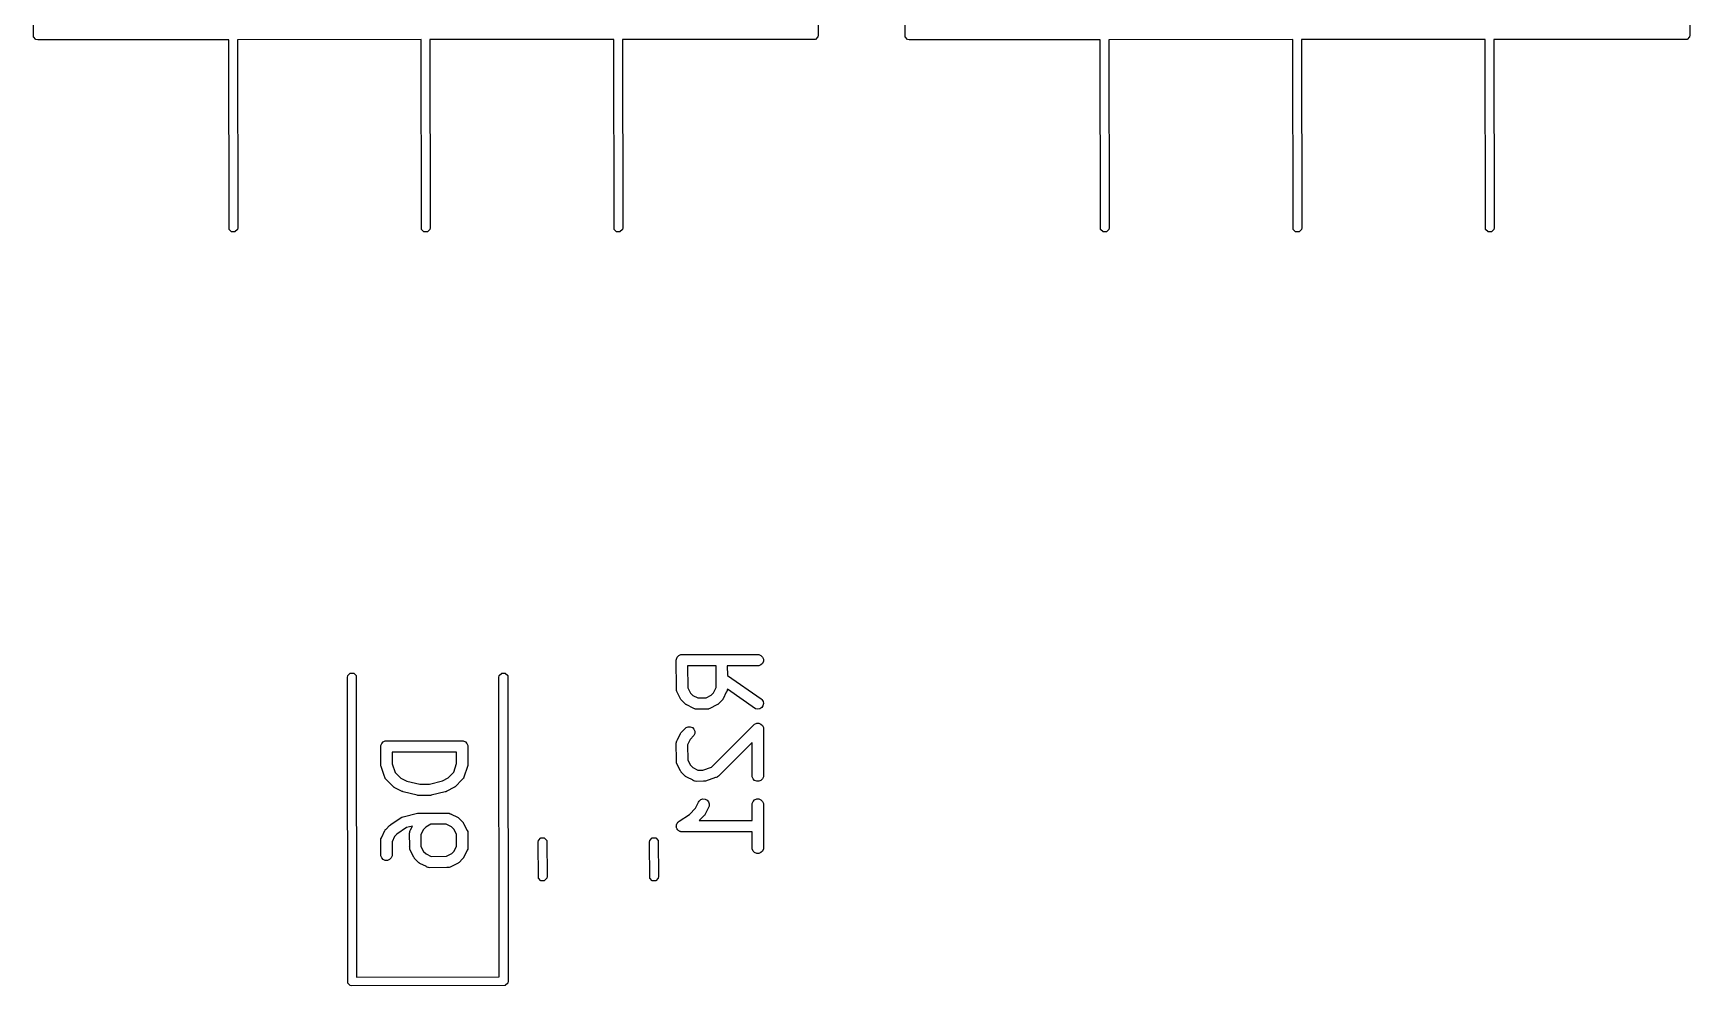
# Model space of a CAD drawing. Extents: x 195 to 310, y -208 to -141.
# Drawn here: x 280.54 to 302.4, y -171.08 to -158.51 of the extents above; entities that cross this region are included whole.
import ezdxf

# ---------------------------------------------------------------- set-up
doc = ezdxf.new("R2010")
doc.units = 0
doc.layers.add('BLACK', color=7, linetype='CONTINUOUS')

msp = doc.modelspace()

# ---------------------------------------------------------------- linework, layer by layer
at = {"layer": 'BLACK', "linetype": 'CONTINUOUS'}
for p, q in [((280.547817, -158.562961), (280.54325, -149.05)), ((290.898683, -149.027039), (290.90325, -158.54)), ((292.047817, -158.562961), (292.04325, -149.05)), ((302.398683, -149.027039), (302.40325, -158.54)), ((280.580289, -158.595433), (280.547817, -158.562961)), ((280.60325, -158.6), (280.580289, -158.595433)), ((283.123354, -158.598878), (280.60325, -158.6)), ((283.127817, -161.102961), (283.123354, -158.598878)), ((285.663352, -158.597748), (283.238828, -158.598827)), ((283.238828, -158.598827), (283.24325, -161.08)), ((285.667817, -161.102961), (285.663352, -158.597748)), ((288.20335, -158.596617), (285.778826, -158.597696)), ((285.778826, -158.597696), (285.78325, -161.08)), ((288.207817, -161.102961), (288.20335, -158.596617)), ((290.866211, -158.595433), (288.318824, -158.596566)), ((288.318824, -158.596566), (288.32325, -161.08)), ((290.898683, -158.562961), (290.866211, -158.595433)), ((290.90325, -158.54), (290.898683, -158.562961)), ((292.080289, -158.595433), (292.047817, -158.562961)), ((292.10325, -158.6), (292.080289, -158.595433)), ((294.623354, -158.598878), (292.10325, -158.6)), ((294.627817, -161.102961), (294.623354, -158.598878)), ((297.163352, -158.597748), (294.738828, -158.598827)), ((294.738828, -158.598827), (294.74325, -161.08)), ((297.167817, -161.102961), (297.163352, -158.597748)), ((299.70335, -158.596617), (297.278826, -158.597696)), ((297.278826, -158.597696), (297.28325, -161.08)), ((299.707817, -161.102961), (299.70335, -158.596617)), ((302.366211, -158.595433), (299.818824, -158.596566)), ((299.818824, -158.596566), (299.82325, -161.08)), ((302.398683, -158.562961), (302.366211, -158.595433)), ((302.40325, -158.54), (302.398683, -158.562961)), ((283.160289, -161.135433), (283.127817, -161.102961)), ((283.238683, -161.102961), (283.206211, -161.135433)), ((283.24325, -161.08), (283.238683, -161.102961)), ((285.700289, -161.135433), (285.667817, -161.102961)), ((285.778683, -161.102961), (285.746211, -161.135433)), ((285.78325, -161.08), (285.778683, -161.102961)), ((288.240289, -161.135433), (288.207817, -161.102961)), ((288.318683, -161.102961), (288.286211, -161.135433)), ((288.32325, -161.08), (288.318683, -161.102961)), ((294.660289, -161.135433), (294.627817, -161.102961)), ((294.738683, -161.102961), (294.706211, -161.135433)), ((294.74325, -161.08), (294.738683, -161.102961)), ((297.200289, -161.135433), (297.167817, -161.102961)), ((297.278683, -161.102961), (297.246211, -161.135433)), ((297.28325, -161.08), (297.278683, -161.102961)), ((299.740289, -161.135433), (299.707817, -161.102961)), ((299.818683, -161.102961), (299.786211, -161.135433)), ((299.82325, -161.08), (299.818683, -161.102961)), ((283.206211, -161.135433), (283.160289, -161.135433)), ((285.746211, -161.135433), (285.700289, -161.135433)), ((288.286211, -161.135433), (288.240289, -161.135433)), ((294.706211, -161.135433), (294.660289, -161.135433)), ((297.246211, -161.135433), (297.200289, -161.135433)), ((299.786211, -161.135433), (299.740289, -161.135433)), ((289.029819, -166.785714), (289.03126, -166.771082)), ((289.031164, -167.155016), (289.029819, -166.785714)), ((289.03126, -166.771082), (289.042459, -166.744046)), ((289.042459, -166.744046), (289.063151, -166.723354)), ((289.063151, -166.723354), (289.090187, -166.712155)), ((289.090187, -166.712155), (290.104819, -166.710714)), ((290.104819, -166.710714), (290.119451, -166.712155)), ((290.119451, -166.712155), (290.146487, -166.723354)), ((290.146487, -166.723354), (290.167179, -166.744046)), ((290.167179, -166.744046), (290.178378, -166.771082)), ((290.178378, -166.771082), (290.178378, -166.800346)), ((284.69, -167.0125), (284.694567, -166.989539)), ((284.694567, -166.989539), (284.727039, -166.957067)), ((284.727039, -166.957067), (284.772961, -166.957067)), ((284.772961, -166.957067), (284.805433, -166.989539)), ((284.805433, -166.989539), (284.809937, -170.966879)), ((286.69, -167.0125), (286.694567, -166.989539)), ((286.694567, -166.989539), (286.727039, -166.957067)), ((286.727039, -166.957067), (286.772961, -166.957067)), ((286.772961, -166.957067), (286.805433, -166.989539)), ((286.805433, -166.989539), (286.81, -171.0225)), ((289.553898, -166.860076), (289.178704, -166.860609)), ((289.178704, -166.860609), (289.179762, -167.151157)), ((289.554475, -167.018438), (289.553898, -166.860076)), ((290.119451, -166.859273), (289.70251, -166.859865)), ((289.70251, -166.859865), (289.702969, -166.985899)), ((289.702969, -166.985899), (290.147829, -167.2957)), ((290.146487, -166.848074), (290.119451, -166.859273)), ((290.167179, -166.827382), (290.146487, -166.848074)), ((290.178378, -166.800346), (290.167179, -166.827382)), ((284.694567, -171.045461), (284.69, -167.0125)), ((286.694473, -170.962625), (286.69, -167.0125)), ((289.030408, -167.157285), (289.031164, -167.155016)), ((289.031213, -167.168626), (289.030408, -167.157285)), ((289.03126, -167.181298), (289.031213, -167.168626)), ((289.032291, -167.183787), (289.03126, -167.181298)), ((289.032482, -167.186475), (289.032291, -167.183787)), ((289.037737, -167.200207), (289.032482, -167.186475)), ((289.086429, -167.294763), (289.037737, -167.200207)), ((289.179762, -167.151157), (289.215133, -167.219845)), ((289.215133, -167.219845), (289.246461, -167.25009)), ((289.491331, -167.246827), (289.521576, -167.215499)), ((289.521576, -167.215499), (289.554943, -167.146733)), ((289.553646, -167.022184), (289.554475, -167.018438)), ((289.554507, -167.027064), (289.553646, -167.022184)), ((289.554943, -167.146733), (289.554507, -167.027064)), ((289.689766, -167.209555), (289.648091, -167.295445)), ((289.690988, -167.208334), (289.689766, -167.209555)), ((289.694657, -167.199474), (289.690988, -167.208334)), ((289.700965, -167.186476), (289.694657, -167.199474)), ((289.701156, -167.183786), (289.700965, -167.186476)), ((289.702187, -167.181298), (289.701156, -167.183786)), ((289.703557, -167.167384), (289.702187, -167.181298)), ((290.074623, -167.425795), (289.703557, -167.167384)), ((289.090078, -167.303572), (289.086429, -167.294763)), ((289.09246, -167.306474), (289.090078, -167.303572)), ((289.093188, -167.307888), (289.09246, -167.306474)), ((289.094686, -167.309187), (289.093188, -167.307888)), ((289.099405, -167.314937), (289.094686, -167.309187)), ((289.14844, -167.362278), (289.099405, -167.314937)), ((289.154073, -167.368773), (289.14844, -167.362278)), ((289.157218, -167.370752), (289.154073, -167.368773)), ((289.158389, -167.371883), (289.157218, -167.370752)), ((289.160216, -167.37264), (289.158389, -167.371883)), ((289.166516, -167.376605), (289.160216, -167.37264)), ((289.252405, -167.41828), (289.166516, -167.376605)), ((289.246461, -167.25009), (289.314842, -167.28327)), ((289.253627, -167.419502), (289.252405, -167.41828)), ((289.262486, -167.423171), (289.253627, -167.419502)), ((289.275485, -167.429479), (289.262486, -167.423171)), ((289.278174, -167.42967), (289.275485, -167.429479)), ((289.280663, -167.430701), (289.278174, -167.42967)), ((289.295295, -167.432142), (289.280663, -167.430701)), ((289.426924, -167.430937), (289.295295, -167.432142)), ((289.314842, -167.28327), (289.422474, -167.282285)), ((289.422474, -167.282285), (289.491331, -167.246827)), ((289.428771, -167.431553), (289.426924, -167.430937)), ((289.438985, -167.430827), (289.428771, -167.431553)), ((289.452784, -167.430701), (289.438985, -167.430827)), ((289.455273, -167.429669), (289.452784, -167.430701)), ((289.457961, -167.429479), (289.455273, -167.429669)), ((289.471693, -167.424224), (289.457961, -167.429479)), ((289.566249, -167.375531), (289.471693, -167.424224)), ((289.575058, -167.371883), (289.566249, -167.375531)), ((289.57796, -167.3695), (289.575058, -167.371883)), ((289.579374, -167.368773), (289.57796, -167.3695)), ((289.580673, -167.367274), (289.579374, -167.368773)), ((289.586423, -167.362556), (289.580673, -167.367274)), ((289.633764, -167.31352), (289.586423, -167.362556)), ((289.640259, -167.307888), (289.633764, -167.31352)), ((289.642238, -167.304742), (289.640259, -167.307888)), ((289.643369, -167.303572), (289.642238, -167.304742)), ((289.644126, -167.301744), (289.643369, -167.303572)), ((289.648091, -167.295445), (289.644126, -167.301744)), ((290.103194, -167.432124), (290.074623, -167.425795)), ((290.132012, -167.427039), (290.103194, -167.432124)), ((290.15669, -167.411312), (290.132012, -167.427039)), ((290.147829, -167.2957), (290.158989, -167.305271)), ((290.173472, -167.387338), (290.15669, -167.411312)), ((290.158989, -167.305271), (290.174716, -167.32995)), ((290.179802, -167.358767), (290.173472, -167.387338)), ((290.174716, -167.32995), (290.179802, -167.358767)), ((289.158389, -167.675735), (289.185425, -167.664536)), ((289.185425, -167.664536), (289.214688, -167.664536)), ((289.214688, -167.664536), (289.241724, -167.675735)), ((289.495599, -168.19558), (290.051786, -167.637443)), ((290.051786, -167.637443), (290.063151, -167.628115)), ((290.063151, -167.628115), (290.082268, -167.620196)), ((290.082268, -167.620196), (290.090187, -167.616917)), ((290.090187, -167.616917), (290.119451, -167.616917)), ((290.119451, -167.616917), (290.146487, -167.628116)), ((290.146487, -167.628116), (290.16718, -167.648808)), ((290.16718, -167.648808), (290.173694, -167.664536)), ((290.173694, -167.664536), (290.178378, -167.675844)), ((285.13126, -167.909773), (285.142459, -167.882737)), ((285.142459, -167.882737), (285.163151, -167.862045)), ((285.163151, -167.862045), (285.190187, -167.850846)), ((285.190187, -167.850846), (286.204819, -167.849405)), ((286.204819, -167.849405), (286.219451, -167.850846)), ((286.219451, -167.850846), (286.246487, -167.862045)), ((286.246487, -167.862045), (286.267179, -167.882737)), ((286.267179, -167.882737), (286.278378, -167.909773)), ((289.029819, -167.880952), (289.03126, -167.86632)), ((289.031111, -168.107556), (289.029819, -167.880952)), ((289.03126, -167.86632), (289.032291, -167.86383)), ((289.032291, -167.86383), (289.032482, -167.861143)), ((289.032482, -167.861143), (289.038786, -167.848149)), ((289.038786, -167.848149), (289.042459, -167.839284)), ((289.042459, -167.839284), (289.043681, -167.838061)), ((289.043681, -167.838061), (289.085356, -167.752173)), ((289.085356, -167.752173), (289.08932, -167.745873)), ((289.08932, -167.745873), (289.090078, -167.744046)), ((289.090078, -167.744046), (289.091208, -167.742875)), ((289.091208, -167.742875), (289.093188, -167.73973)), ((289.093188, -167.73973), (289.099682, -167.734097)), ((289.099682, -167.734097), (289.147024, -167.685062)), ((289.147024, -167.685062), (289.158389, -167.675735)), ((289.211871, -167.832117), (289.178574, -167.900739)), ((289.262417, -167.779763), (289.211871, -167.832117)), ((289.241724, -167.675735), (289.262417, -167.696428)), ((289.262417, -167.696428), (289.273616, -167.723464)), ((289.273616, -167.752727), (289.262417, -167.779763)), ((289.273616, -167.723464), (289.273616, -167.752727)), ((290.030226, -167.869577), (289.586423, -168.314937)), ((290.03126, -168.324155), (290.030226, -167.869577)), ((290.178378, -167.675844), (290.179819, -168.309523)), ((285.129819, -167.924405), (285.13126, -167.909773)), ((285.131169, -168.161174), (285.129819, -167.924405)), ((286.130239, -167.99809), (285.278888, -167.999299)), ((285.278888, -167.999299), (285.27977, -168.153906)), ((286.131086, -168.146757), (286.130239, -167.99809)), ((286.278378, -167.909773), (286.279819, -168.1625)), ((289.178574, -167.900739), (289.17973, -168.103475)), ((285.130408, -168.17188), (285.131169, -168.161174)), ((285.131251, -168.175588), (285.130408, -168.17188)), ((285.13126, -168.177132), (285.131251, -168.175588)), ((285.132018, -168.178963), (285.13126, -168.177132)), ((285.133668, -168.186217), (285.132018, -168.178963)), ((285.178879, -168.318007), (285.133668, -168.186217)), ((285.178879, -168.319988), (285.178879, -168.318007)), ((285.182834, -168.329537), (285.178879, -168.319988)), ((285.27977, -168.153906), (285.318562, -168.266985)), ((285.318562, -168.266985), (285.394286, -168.341262)), ((286.020558, -168.337561), (286.093348, -168.263353)), ((286.093348, -168.263353), (286.131086, -168.146757)), ((286.2745, -168.186492), (286.228351, -168.329074)), ((286.278378, -168.177132), (286.2745, -168.186492)), ((286.278748, -168.173368), (286.278378, -168.177132)), ((286.27923, -168.171881), (286.278748, -168.173368)), ((286.279819, -168.1625), (286.279089, -168.169906)), ((286.279089, -168.169906), (286.27923, -168.171881)), ((289.030408, -168.109666), (289.031111, -168.107556)), ((289.031185, -168.120608), (289.030408, -168.109666)), ((289.03126, -168.133679), (289.031185, -168.120608)), ((289.032291, -168.136168), (289.03126, -168.133679)), ((289.032482, -168.138856), (289.032291, -168.136168)), ((289.037737, -168.152588), (289.032482, -168.138856)), ((289.086429, -168.247144), (289.037737, -168.152588)), ((289.090078, -168.255953), (289.086429, -168.247144)), ((289.09246, -168.258855), (289.090078, -168.255953)), ((289.093188, -168.260269), (289.09246, -168.258855)), ((289.094686, -168.261568), (289.093188, -168.260269)), ((289.099405, -168.267318), (289.094686, -168.261568)), ((289.14844, -168.314659), (289.099405, -168.267318)), ((289.154073, -168.321154), (289.14844, -168.314659)), ((289.157218, -168.323133), (289.154073, -168.321154)), ((289.17973, -168.103475), (289.215133, -168.172226)), ((289.215133, -168.172226), (289.246461, -168.202471)), ((289.246461, -168.202471), (289.31457, -168.235519)), ((289.31457, -168.235519), (289.381746, -168.234638)), ((289.381746, -168.234638), (289.495599, -168.19558)), ((289.586423, -168.314937), (289.575058, -168.324264)), ((290.179819, -168.309523), (290.178378, -168.324155)), ((285.187281, -168.342499), (285.182834, -168.329537)), ((285.189046, -168.344534), (285.187281, -168.342499)), ((285.190078, -168.347025), (285.189046, -168.344534)), ((285.199405, -168.35839), (285.190078, -168.347025)), ((285.295172, -168.452327), (285.199405, -168.35839)), ((285.301692, -168.459845), (285.295172, -168.452327)), ((285.304885, -168.461855), (285.301692, -168.459845)), ((285.306008, -168.462956), (285.304885, -168.461855)), ((285.30784, -168.463714), (285.306008, -168.462956)), ((285.314135, -168.467677), (285.30784, -168.463714)), ((285.405367, -168.511945), (285.314135, -168.467677)), ((285.394286, -168.341262), (285.474096, -168.379987)), ((285.410878, -168.516028), (285.405367, -168.511945)), ((285.421893, -168.519963), (285.410878, -168.516028)), ((285.423104, -168.520551), (285.421893, -168.519963)), ((285.423644, -168.520589), (285.423104, -168.520551)), ((285.424724, -168.520975), (285.423644, -168.520589)), ((285.611089, -168.566215), (285.424724, -168.520975)), ((285.474096, -168.379987), (285.647219, -168.422013)), ((285.647219, -168.422013), (285.771991, -168.420871)), ((285.771991, -168.420871), (285.945421, -168.376253)), ((285.979135, -168.521076), (285.794437, -168.568594)), ((285.945421, -168.376253), (286.020558, -168.337561)), ((285.986532, -168.520551), (285.979135, -168.521076)), ((285.997514, -168.516348), (285.986532, -168.520551)), ((285.998759, -168.516028), (285.997514, -168.516348)), ((285.999194, -168.515705), (285.998759, -168.516028)), ((286.000264, -168.515296), (285.999194, -168.515705)), ((286.094816, -168.466605), (286.000264, -168.515296)), ((286.103628, -168.462956), (286.094816, -168.466605)), ((286.106532, -168.460572), (286.103628, -168.462956)), ((286.107945, -168.459845), (286.106532, -168.460572)), ((286.109244, -168.458346), (286.107945, -168.459845)), ((286.114994, -168.453628), (286.109244, -168.458346)), ((286.201479, -168.365458), (286.114994, -168.453628)), ((286.203183, -168.364607), (286.201479, -168.365458)), ((286.209813, -168.356962), (286.203183, -168.364607)), ((286.219561, -168.347025), (286.209813, -168.356962)), ((286.220592, -168.344534), (286.219561, -168.347025)), ((286.222357, -168.3425), (286.220592, -168.344534)), ((286.228351, -168.329074), (286.222357, -168.3425)), ((289.158389, -168.324264), (289.157218, -168.323133)), ((289.160216, -168.325021), (289.158389, -168.324264)), ((289.166516, -168.328986), (289.160216, -168.325021)), ((289.252405, -168.370661), (289.166516, -168.328986)), ((289.253627, -168.371883), (289.252405, -168.370661)), ((289.262486, -168.375552), (289.253627, -168.371883)), ((289.275485, -168.38186), (289.262486, -168.375552)), ((289.278174, -168.382051), (289.275485, -168.38186)), ((289.280663, -168.383082), (289.278174, -168.382051)), ((289.295295, -168.384523), (289.280663, -168.383082)), ((289.390612, -168.383272), (289.295295, -168.384523)), ((289.399913, -168.383934), (289.390612, -168.383272)), ((289.403567, -168.383102), (289.399913, -168.383934)), ((289.405165, -168.383082), (289.403567, -168.383102)), ((289.406996, -168.382323), (289.405165, -168.383082)), ((289.41425, -168.380674), (289.406996, -168.382323)), ((289.54604, -168.335463), (289.41425, -168.380674)), ((289.548021, -168.335463), (289.54604, -168.335463)), ((289.55757, -168.331507), (289.548021, -168.335463)), ((289.570532, -168.327061), (289.55757, -168.331507)), ((289.572567, -168.325295), (289.570532, -168.327061)), ((289.575058, -168.324264), (289.572567, -168.325295)), ((290.042459, -168.351191), (290.03126, -168.324155)), ((290.063151, -168.371883), (290.042459, -168.351191)), ((290.090187, -168.383082), (290.063151, -168.371883)), ((290.119451, -168.383082), (290.090187, -168.383082)), ((290.146487, -168.371883), (290.119451, -168.383082)), ((290.167179, -168.351191), (290.146487, -168.371883)), ((290.178378, -168.324155), (290.167179, -168.351191)), ((285.618758, -168.569392), (285.611089, -168.566215)), ((285.627872, -168.570289), (285.618758, -168.569392)), ((285.629744, -168.570744), (285.627872, -168.570289)), ((285.630836, -168.570581), (285.629744, -168.570744)), ((285.63339, -168.570833), (285.630836, -168.570581)), ((285.771969, -168.569565), (285.63339, -168.570833)), ((285.779893, -168.570744), (285.771969, -168.569565)), ((285.788917, -168.569409), (285.779893, -168.570744)), ((285.790879, -168.569392), (285.788917, -168.569409)), ((285.7919, -168.568969), (285.790879, -168.569392)), ((285.794437, -168.568594), (285.7919, -168.568969)), ((289.204825, -168.819394), (289.283581, -168.739103)), ((289.283581, -168.739103), (289.323451, -168.656935)), ((289.323451, -168.656935), (289.331283, -168.644492)), ((289.331283, -168.644492), (289.353391, -168.625319)), ((289.353391, -168.625319), (289.381152, -168.616065)), ((289.381152, -168.616065), (289.410342, -168.618139)), ((289.46287, -168.710286), (289.409996, -168.819255)), ((289.410342, -168.618139), (289.436517, -168.631227)), ((289.436517, -168.631227), (289.45569, -168.653334)), ((289.45569, -168.653334), (289.464944, -168.681096)), ((289.464944, -168.681096), (289.46287, -168.710286)), ((290.029819, -168.690476), (290.03126, -168.675844)), ((290.030337, -168.901295), (290.029819, -168.690476)), ((290.03126, -168.675844), (290.042459, -168.648808)), ((290.042459, -168.648808), (290.063151, -168.628116)), ((290.063151, -168.628116), (290.090187, -168.616917)), ((290.090187, -168.616917), (290.119451, -168.616917)), ((290.119451, -168.616917), (290.146487, -168.628116)), ((290.146487, -168.628116), (290.167179, -168.648808)), ((290.167179, -168.648808), (290.178378, -168.675844)), ((290.178378, -168.675844), (290.179819, -169.261904)), ((285.199682, -169.015645), (285.247024, -168.96661)), ((285.247024, -168.96661), (285.247064, -168.966576)), ((285.247064, -168.966576), (285.247079, -168.966555)), ((285.247079, -168.966555), (285.247148, -168.966508)), ((285.247148, -168.966508), (285.258389, -168.957283)), ((285.258389, -168.957283), (285.264476, -168.954761)), ((285.264476, -168.954761), (285.401312, -168.862001)), ((285.401312, -168.862001), (285.409386, -168.857696)), ((285.409386, -168.857696), (285.410878, -168.856591)), ((285.410878, -168.856591), (285.412001, -168.856301)), ((285.412001, -168.856301), (285.414286, -168.855084)), ((285.414286, -168.855084), (285.424887, -168.852986)), ((285.424887, -168.852986), (285.6152, -168.804025)), ((285.548778, -168.974609), (285.470399, -168.994774)), ((285.524633, -169.024371), (285.548778, -168.974609)), ((285.6152, -168.804025), (285.617736, -168.803649)), ((285.617736, -168.803649), (285.618758, -168.803227)), ((285.618758, -168.803227), (285.620644, -168.80322)), ((285.620644, -168.80322), (285.629744, -168.801875)), ((285.629744, -168.801875), (285.63835, -168.803155)), ((285.63835, -168.803155), (285.782005, -168.802632)), ((285.792773, -168.951205), (285.723067, -168.9871)), ((285.782005, -168.802632), (285.785627, -168.802375)), ((285.785627, -168.802375), (285.786351, -168.802616)), ((285.786351, -168.802616), (286.014342, -168.801786)), ((285.994409, -168.95047), (285.792773, -168.951205)), ((286.063176, -168.983838), (285.994409, -168.95047)), ((286.014342, -168.801786), (286.028974, -168.803227)), ((286.028974, -168.803227), (286.031463, -168.804258)), ((286.031463, -168.804258), (286.034151, -168.804449)), ((286.034151, -168.804449), (286.047144, -168.810753)), ((286.047144, -168.810753), (286.05601, -168.814426)), ((286.05601, -168.814426), (286.057232, -168.815648)), ((286.057232, -168.815648), (286.143121, -168.857323)), ((286.143121, -168.857323), (286.149417, -168.861286)), ((286.149417, -168.861286), (286.151247, -168.862044)), ((286.151247, -168.862044), (286.152418, -168.863175)), ((286.152418, -168.863175), (286.155564, -168.865155)), ((286.155564, -168.865155), (286.161195, -168.871648)), ((286.161195, -168.871648), (286.210232, -168.91899)), ((286.210232, -168.91899), (286.21495, -168.924739)), ((286.21495, -168.924739), (286.21645, -168.92604)), ((286.21645, -168.92604), (286.217177, -168.927453)), ((286.217177, -168.927453), (286.21956, -168.930356)), ((286.21956, -168.930356), (286.223209, -168.939166)), ((286.223209, -168.939166), (286.271901, -169.033721)), ((289.029819, -168.976111), (289.03126, -168.968906)), ((289.03126, -168.983395), (289.029819, -168.976111)), ((289.03126, -168.961558), (289.034101, -168.954697)), ((289.03126, -168.968906), (289.03126, -168.961558)), ((289.034101, -168.954697), (289.035558, -168.947417)), ((289.035558, -168.947417), (289.039646, -168.941311)), ((289.039646, -168.941311), (289.042459, -168.934522)), ((289.042459, -168.934522), (289.047709, -168.929271)), ((289.047709, -168.929271), (289.051841, -168.923102)), ((289.051841, -168.923102), (289.058168, -168.918812)), ((289.058168, -168.918812), (289.063151, -168.91383)), ((289.063151, -168.91383), (289.069238, -168.911308)), ((289.069238, -168.911308), (289.204825, -168.819394)), ((289.394646, -168.838217), (289.3318, -168.902287)), ((289.3318, -168.902287), (290.030337, -168.901295)), ((289.402164, -168.831698), (289.394646, -168.838217)), ((289.404174, -168.828504), (289.402164, -168.831698)), ((289.405275, -168.827382), (289.404174, -168.828504)), ((289.406033, -168.825549), (289.405275, -168.827382)), ((289.409996, -168.819255), (289.406033, -168.825549)), ((285.129819, -169.1625), (285.13126, -169.147868)), ((285.13126, -169.367608), (285.129819, -169.1625)), ((285.13126, -169.147868), (285.132291, -169.145378)), ((285.132291, -169.145378), (285.132482, -169.142691)), ((285.132482, -169.142691), (285.138786, -169.129697)), ((285.138786, -169.129697), (285.142459, -169.120832)), ((285.142459, -169.120832), (285.143681, -169.119609)), ((285.143681, -169.119609), (285.185356, -169.033721)), ((285.185356, -169.033721), (285.18932, -169.027421)), ((285.18932, -169.027421), (285.190078, -169.025594)), ((285.190078, -169.025594), (285.191208, -169.024423)), ((285.191208, -169.024423), (285.193188, -169.021278)), ((285.193188, -169.021278), (285.199682, -169.015645)), ((285.311871, -169.113665), (285.278619, -169.182195)), ((285.278619, -169.182195), (285.279819, -169.352976)), ((285.343794, -169.0806), (285.311871, -169.113665)), ((285.470399, -168.994774), (285.343794, -169.0806)), ((285.510771, -169.067262), (285.512212, -169.05263)), ((285.512029, -169.246349), (285.510771, -169.067262)), ((285.512212, -169.05263), (285.513243, -169.05014)), ((285.513243, -169.05014), (285.513434, -169.047453)), ((285.513434, -169.047453), (285.519738, -169.034459)), ((285.519738, -169.034459), (285.523411, -169.025594)), ((285.523411, -169.025594), (285.524633, -169.024371)), ((285.692823, -169.018427), (285.659571, -169.086957)), ((285.659571, -169.086957), (285.660661, -169.242126)), ((285.723067, -168.9871), (285.692823, -169.018427)), ((286.094504, -169.014083), (286.063176, -168.983838)), ((286.129928, -169.082873), (286.094504, -169.014083)), ((286.131018, -169.238042), (286.129928, -169.082873)), ((286.271901, -169.033721), (286.277156, -169.047452)), ((286.277156, -169.047452), (286.277347, -169.050141)), ((286.277347, -169.050141), (286.278378, -169.05263)), ((286.278378, -169.05263), (286.278471, -169.065969)), ((286.278471, -169.065969), (286.27923, -169.076642)), ((286.27923, -169.076642), (286.27856, -169.078649)), ((286.27856, -169.078649), (286.279819, -169.257738)), ((287.205, -169.185436), (287.209567, -169.162475)), ((287.209567, -169.662525), (287.205, -169.185436)), ((287.209567, -169.162475), (287.242039, -169.130003)), ((287.242039, -169.130003), (287.287961, -169.130003)), ((287.287961, -169.130003), (287.320433, -169.162475)), ((287.320433, -169.162475), (287.325, -169.639564)), ((288.675, -169.185436), (288.679567, -169.162475)), ((288.679567, -169.662525), (288.675, -169.185436)), ((288.679567, -169.162475), (288.712039, -169.130003)), ((288.712039, -169.130003), (288.757961, -169.130003)), ((288.757961, -169.130003), (288.790433, -169.162475)), ((288.790433, -169.162475), (288.795, -169.639564)), ((289.03126, -168.990822), (289.03126, -168.983395)), ((289.034072, -168.99761), (289.03126, -168.990822)), ((289.035498, -169.004819), (289.034072, -168.99761)), ((289.039617, -169.010997), (289.035498, -169.004819)), ((289.042459, -169.017858), (289.039617, -169.010997)), ((289.047654, -169.023053), (289.042459, -169.017858)), ((289.051731, -169.029168), (289.047654, -169.023053)), ((289.0579, -169.033299), (289.051731, -169.029168)), ((289.063151, -169.03855), (289.0579, -169.033299)), ((289.06994, -169.041362), (289.063151, -169.03855)), ((289.076046, -169.045451), (289.06994, -169.041362)), ((289.083326, -169.046907), (289.076046, -169.045451)), ((289.090187, -169.049749), (289.083326, -169.046907)), ((289.104663, -169.051174), (289.090187, -169.049749)), ((289.10474, -169.05119), (289.104663, -169.051174)), ((289.104766, -169.051184), (289.10474, -169.05119)), ((289.104819, -169.05119), (289.104766, -169.051184)), ((290.030702, -169.049875), (289.104819, -169.05119)), ((290.03126, -169.276536), (290.030702, -169.049875)), ((285.142459, -169.394644), (285.13126, -169.367608)), ((285.163151, -169.415336), (285.142459, -169.394644)), ((285.267179, -169.394644), (285.246487, -169.415336)), ((285.278378, -169.367608), (285.267179, -169.394644)), ((285.279819, -169.352976), (285.278378, -169.367608)), ((285.51136, -169.248357), (285.512029, -169.246349)), ((285.512118, -169.259029), (285.51136, -169.248357)), ((285.512212, -169.27237), (285.512118, -169.259029)), ((285.513243, -169.274859), (285.512212, -169.27237)), ((285.513434, -169.277547), (285.513243, -169.274859)), ((285.518689, -169.291279), (285.513434, -169.277547)), ((285.567381, -169.385835), (285.518689, -169.291279)), ((285.57103, -169.394644), (285.567381, -169.385835)), ((285.573412, -169.397546), (285.57103, -169.394644)), ((285.57414, -169.39896), (285.573412, -169.397546)), ((285.575638, -169.400259), (285.57414, -169.39896)), ((285.580357, -169.406009), (285.575638, -169.400259)), ((285.629392, -169.45335), (285.580357, -169.406009)), ((285.660661, -169.242126), (285.696085, -169.310917)), ((285.696085, -169.310917), (285.727413, -169.341162)), ((285.727413, -169.341162), (285.796034, -169.374458)), ((285.796034, -169.374458), (285.99877, -169.373302)), ((285.99877, -169.373302), (286.067521, -169.337898)), ((286.067521, -169.337898), (286.097767, -169.306571)), ((286.097767, -169.306571), (286.131018, -169.238042)), ((286.209953, -169.404593), (286.162612, -169.453629)), ((286.21645, -169.39896), (286.209953, -169.404593)), ((286.218429, -169.395814), (286.21645, -169.39896)), ((286.21956, -169.394644), (286.218429, -169.395814)), ((286.220317, -169.392816), (286.21956, -169.394644)), ((286.224282, -169.386517), (286.220317, -169.392816)), ((286.265957, -169.300627), (286.224282, -169.386517)), ((286.267179, -169.299406), (286.265957, -169.300627)), ((286.270848, -169.290546), (286.267179, -169.299406)), ((286.277156, -169.277548), (286.270848, -169.290546)), ((286.277347, -169.274858), (286.277156, -169.277548)), ((286.278378, -169.27237), (286.277347, -169.274858)), ((286.279819, -169.257738), (286.278378, -169.27237)), ((290.042459, -169.303572), (290.03126, -169.276536)), ((290.063151, -169.324264), (290.042459, -169.303572)), ((290.090187, -169.335463), (290.063151, -169.324264)), ((290.119451, -169.335463), (290.090187, -169.335463)), ((290.146487, -169.324264), (290.119451, -169.335463)), ((290.167179, -169.303572), (290.146487, -169.324264)), ((290.178378, -169.276536), (290.167179, -169.303572)), ((290.179819, -169.261904), (290.178378, -169.276536)), ((285.190187, -169.426535), (285.163151, -169.415336)), ((285.219451, -169.426535), (285.190187, -169.426535)), ((285.246487, -169.415336), (285.219451, -169.426535)), ((285.635025, -169.459845), (285.629392, -169.45335)), ((285.63817, -169.461824), (285.635025, -169.459845)), ((285.639341, -169.462955), (285.63817, -169.461824)), ((285.641168, -169.463712), (285.639341, -169.462955)), ((285.647468, -169.467677), (285.641168, -169.463712)), ((285.733357, -169.509352), (285.647468, -169.467677)), ((285.734579, -169.510574), (285.733357, -169.509352)), ((285.743438, -169.514243), (285.734579, -169.510574)), ((285.756437, -169.520551), (285.743438, -169.514243)), ((285.759126, -169.520742), (285.756437, -169.520551)), ((285.761615, -169.521773), (285.759126, -169.520742)), ((285.776247, -169.523214), (285.761615, -169.521773)), ((286.002851, -169.521921), (285.776247, -169.523214)), ((286.004961, -169.522625), (286.002851, -169.521921)), ((286.015903, -169.521847), (286.004961, -169.522625)), ((286.028974, -169.521773), (286.015903, -169.521847)), ((286.031463, -169.520741), (286.028974, -169.521773)), ((286.034151, -169.520551), (286.031463, -169.520741)), ((286.047883, -169.515296), (286.034151, -169.520551)), ((286.142435, -169.466605), (286.047883, -169.515296)), ((286.151247, -169.462956), (286.142435, -169.466605)), ((286.154151, -169.460572), (286.151247, -169.462956)), ((286.155564, -169.459845), (286.154151, -169.460572)), ((286.156863, -169.458346), (286.155564, -169.459845)), ((286.162612, -169.453629), (286.156863, -169.458346)), ((287.242039, -169.694997), (287.209567, -169.662525)), ((287.287961, -169.694997), (287.242039, -169.694997)), ((287.320433, -169.662525), (287.287961, -169.694997)), ((287.325, -169.639564), (287.320433, -169.662525)), ((288.712039, -169.694997), (288.679567, -169.662525)), ((288.757961, -169.694997), (288.712039, -169.694997)), ((288.790433, -169.662525), (288.757961, -169.694997)), ((288.795, -169.639564), (288.790433, -169.662525)), ((284.727039, -171.077933), (284.694567, -171.045461)), ((284.75, -171.0825), (284.727039, -171.077933)), ((286.772961, -171.077933), (284.75, -171.0825)), ((284.809937, -170.966879), (286.694473, -170.962625)), ((286.805433, -171.045461), (286.772961, -171.077933)), ((286.81, -171.0225), (286.805433, -171.045461))]:
    msp.add_line(p, q, dxfattribs=at)

doc.saveas('drawing.dxf')
